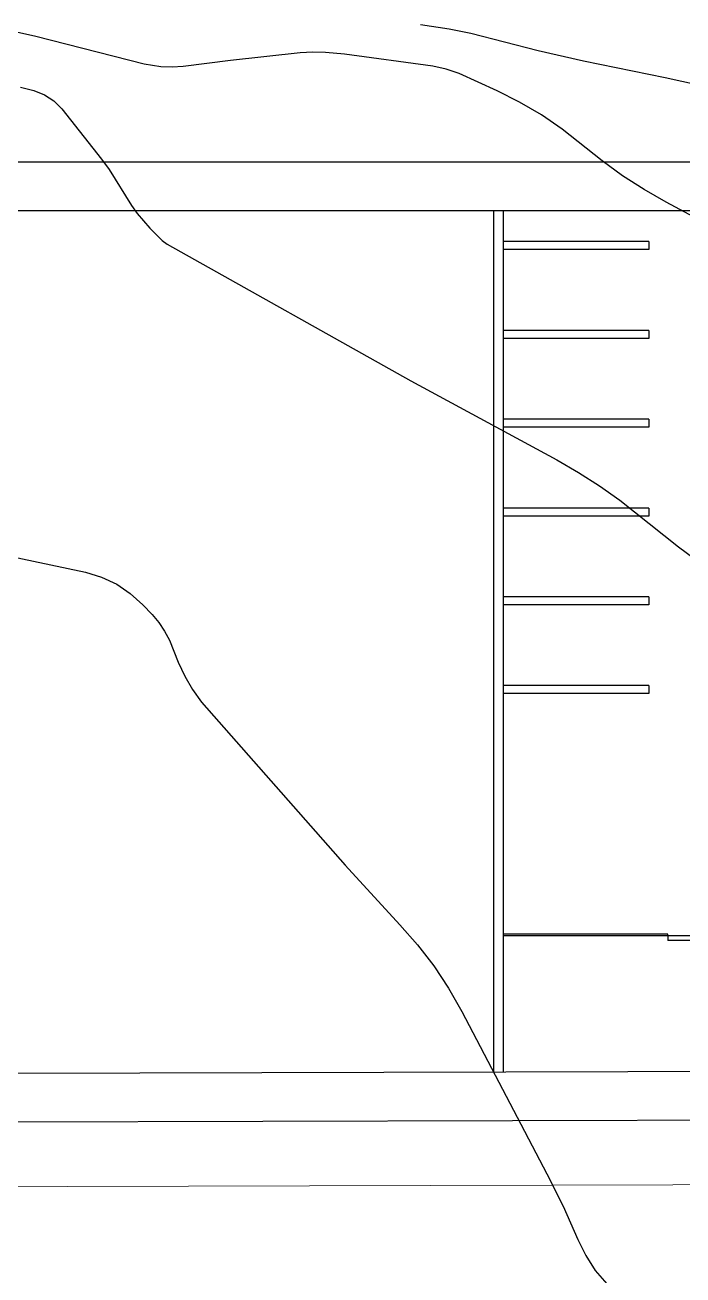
# Model space of a CAD drawing. Header units: centimetres. Extents: x 0 to 1311401, y -389375 to 85618.
# Drawn here: x 701828 to 703864, y -262728 to -258861 of the extents above; entities that cross this region are included whole.
import ezdxf

# ---------------------------------------------------------------- set-up
doc = ezdxf.new("R2010")
doc.units = ezdxf.units.CM
doc.header["$LTSCALE"] = 4
for name, color, linetype in [('0.2', 2, 'Continuous'), ('0.6', 6, 'Continuous'), ('CURVAS-INTERMEDIARIAS', 39, 'Continuous'), ('CURVAS-MESTRA', 34, 'Continuous'), ('LIMITE-L', 7, 'Continuous')]:
    doc.layers.add(name, color=color, linetype=linetype)
doc.layers.add('P-MEIOFIO', color=171, linetype='Continuous', lineweight=9)

msp = doc.modelspace()

# ---------------------------------------------------------------- linework, layer by layer
at = {"linetype": 'Continuous', "ltscale": 0.1}
for p, q in [((703758.138, -259530.833), (703308.138, -259530.833)), ((703758.138, -259555.54), (703308.138, -259555.54)), ((703758.138, -259805.54), (703308.138, -259805.54)), ((703758.138, -259830.247), (703308.138, -259830.247)), ((703758.138, -260080.247), (703308.138, -260080.247)), ((703758.138, -260104.955), (703308.138, -260104.955)), ((703758.138, -260354.955), (703308.138, -260354.955)), ((703758.138, -260379.662), (703308.138, -260379.662)), ((703758.138, -260629.662), (703308.138, -260629.662)), ((703758.138, -260654.369), (703308.138, -260654.369)), ((703758.138, -260904.369), (703308.138, -260904.369)), ((703758.138, -260929.076), (703308.138, -260929.076))]:
    msp.add_line(p, q, dxfattribs=at)
for points in [[(703758.138, -259530.833), (703758.138, -259555.54)], [(703758.138, -259805.54), (703758.138, -259830.247)], [(703758.138, -260080.247), (703758.138, -260104.955)], [(703758.138, -260354.955), (703758.138, -260379.662)], [(703758.138, -260629.662), (703758.138, -260654.369)], [(703758.138, -260904.369), (703758.138, -260929.076)]]:
    msp.add_lwpolyline(points)
at = {"layer": '0.2'}
for p, q in [((703816.229, -261673.297), (703308.138, -261673.297)), ((703816.229, -261678.297), (703308.138, -261678.297)), ((703816.229, -261678.297), (703816.229, -261673.297))]:
    msp.add_line(p, q, dxfattribs=at)
at = {"layer": '0.6'}
for p, q in [((703278.138, -262100.857), (703278.138, -259434.376)), ((703308.138, -262100.857), (703308.138, -259434.376)), ((704324.32, -261678.297), (703816.229, -261678.297)), ((703816.229, -261678.297), (703816.229, -261693.297)), ((704324.32, -261693.297), (703816.229, -261693.297))]:
    msp.add_line(p, q, dxfattribs=at)
msp.add_lwpolyline([(707200.512, -261772.811), (707090.364, -262090.436), (695010.346, -262123.459), (695353.85, -259434.376), (704824.687, -259434.376)], dxfattribs=at)
at = {"layer": 'CURVAS-INTERMEDIARIAS'}
for points, elevation in [([(703925.028, -259469.729), (703811.331, -259408.889), (703743.078, -259369.455), (703676.756, -259327.196), (703613.322, -259280.717), (703489.577, -259182.529), (703425.716, -259138.028), (703358.295, -259099.144), (703288.487, -259064.014), (703170.975, -259011.044), (703131.354, -258996.794), (703090.075, -258987.791), (702816.197, -258950.92), (702757.732, -258945.523), (702718.687, -258944.616), (702679.719, -258947.138), (702464.233, -258970.601), (702317.819, -258989.338), (702283.171, -258991.239), (702248.458, -258989.977), (702197.169, -258981.507), (701862.107, -258896.505), (701765.054, -258874.231)], 76841.011), ([(701814.456, -259052.985), (701855.51, -259063.152), (701888.212, -259076.671), (701917.862, -259094.917), (701942.532, -259119.491), (702065.25, -259275.259), (702088.682, -259308.015), (702158.033, -259419.204), (702175.292, -259443.685), (702214.554, -259489.014), (702252.173, -259526.996), (702268.495, -259539.152), (703022.22, -259961.037), (703473.011, -260206.172), (703539.901, -260244.756), (703605.124, -260285.829), (703667.832, -260330.644), (703849.42, -260475.018), (703925.086, -260530.891)], 76940.675), ([(701107.634, -260361.715), (702015.31, -260553.785), (702065.112, -260569.267), (702111.826, -260590.219), (702153.911, -260619.387), (702192.908, -260654.025), (702221.455, -260684.604), (702241.929, -260709.456), (702260.157, -260735.657), (702275.026, -260763.913), (702302.03, -260831.93), (702322.238, -260875.29), (702346.522, -260916.606), (702374.574, -260955.354), (702818.988, -261460.105), (702987.932, -261644.022), (703042.242, -261706.592), (703092.886, -261771.79), (703138.019, -261840.915), (703179.468, -261912.654), (703442.576, -262414.506), (703492.554, -262515.296), (703537.917, -262618.244), (703562.846, -262667.756), (703592.072, -262714.089), (703627.752, -262755.655)], 77040.339)]:
    msp.add_lwpolyline(points, dxfattribs=dict(at, elevation=elevation))
at = {"layer": 'CURVAS-MESTRA', "elevation": 76741.346}
msp.add_lwpolyline([(703963.194, -259058.518), (703808.713, -259024.35), (703555.651, -258972.726), (703415.977, -258940.209), (703207.504, -258887.07), (703140.263, -258873.931), (703051.947, -258859.991)], dxfattribs=at)
at = {"layer": 'LIMITE-L'}
msp.add_lwpolyline([(707197.21, -262240.144), (694839.907, -262273.926), (695221.792, -259284.376), (708222.232, -259284.376)], close=True, dxfattribs=at)
at = {"layer": 'P-MEIOFIO'}
msp.add_lwpolyline([(695688.228, -256090.035), (693794.639, -256100.36), (692598.687, -256106.881), (690156.953, -256120.195, 0.41421356), (690008.275, -256270.504), (690015.068, -257516.287), (690021.589, -258712.238), (690028.11, -259908.189), (690034.631, -261104.14), (690041.424, -262349.923, 0.41421356), (690191.733, -262498.602), (692633.467, -262485.288), (693829.418, -262478.767), (694840.993, -262473.251), (707204.02, -262439.454), (714476.948, -262419.572, 0.41501014), (714626.033, -262269.262), (714592.883, -256189.707, 0.41421356), (714442.574, -256041.028), (708863.9, -256071.447)], format="xyb", dxfattribs=at)

doc.saveas('drawing.dxf')
